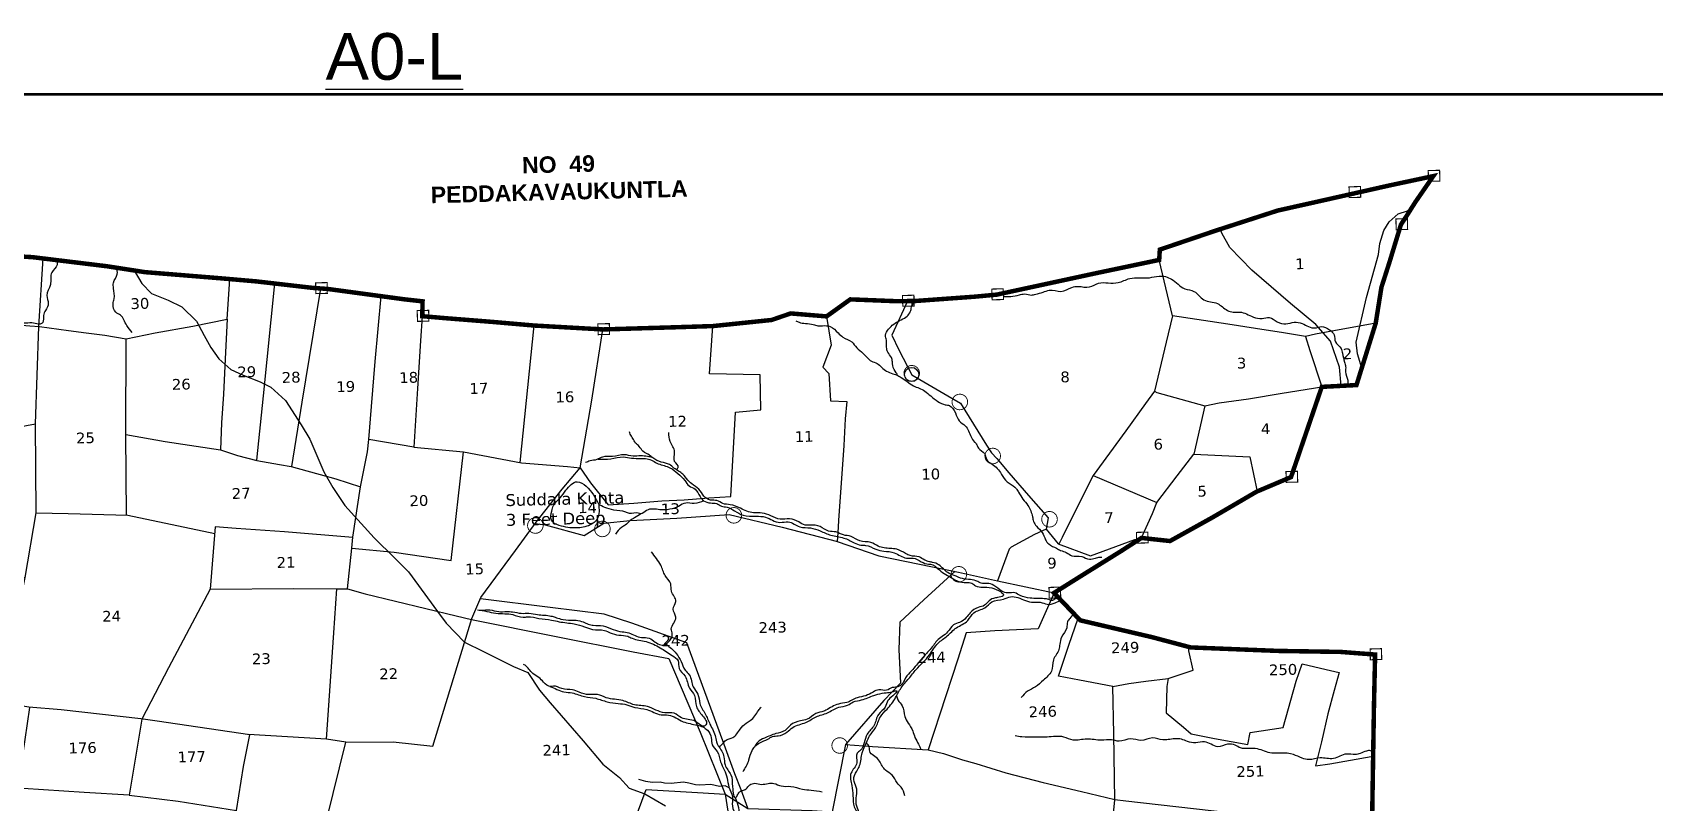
# Model space of a CAD drawing. Header units: inches. Extents: x 736579 to 743568, y 1629743 to 1634341.
# Drawn here: x 739225 to 742120, y 1632965 to 1634341 of the extents above; entities that cross this region are included whole.
import ezdxf
from ezdxf.enums import TextEntityAlignment as Align

# ---------------------------------------------------------------- set-up
doc = ezdxf.new("R2010")
doc.units = ezdxf.units.IN
doc.header["$MEASUREMENT"] = 0
doc.linetypes.add('ACAD_ISO02W100', pattern=[15, 12, -3])
for name, color, linetype in [('PLOT', 7, 'Continuous'), ('PLOT NO', 7, 'Continuous'), ('ROADS', 6, 'Continuous'), ('TABLE', 7, 'Continuous'), ('TANKS-STREAM', 4, 'Continuous'), ('VILLAGE BOUNDRY', 5, 'Continuous'), ('VILLAGE STONES', 240, 'Continuous')]:
    doc.layers.add(name, color=color, linetype=linetype)
doc.styles.add('A', font='arial.ttf')
doc.styles.get("Standard").update_dxf_attribs({"font": 'verdana.ttf'})

msp = doc.modelspace()

# ---------------------------------------------------------------- hatches: boundary and pattern name
at = {"layer": 'VILLAGE STONES'}
h = msp.add_hatch(color=256, dxfattribs=at)
edge = h.paths.add_edge_path(flags=16)
edge.add_arc((740794.2, 1633732.1), 13.2, -3.5324, 356.4676)
edge = h.paths.add_edge_path()
edge.add_arc((740794.2, 1633732.1), 14.8, -3.5324, 356.4676)
h = msp.add_hatch(color=256, dxfattribs=at)
edge = h.paths.add_edge_path(flags=16)
edge.add_arc((740880, 1633680.8), 13.2, -3.5324, 356.4676)
edge = h.paths.add_edge_path()
edge.add_arc((740880, 1633680.8), 14.8, -3.5324, 356.4676)
h = msp.add_hatch(color=256, dxfattribs=at)
edge = h.paths.add_edge_path(flags=16)
edge.add_arc((740938.7, 1633584.3), 13.2, -3.5324, 356.4676)
edge = h.paths.add_edge_path()
edge.add_arc((740938.7, 1633584.3), 14.8, -3.5324, 356.4676)
h = msp.add_hatch(color=256, dxfattribs=at)
edge = h.paths.add_edge_path(flags=16)
edge.add_arc((740476.7, 1633478.3), 13.2, -3.5324, 356.4676)
edge = h.paths.add_edge_path()
edge.add_arc((740476.7, 1633478.3), 14.8, -3.5324, 356.4676)
h = msp.add_hatch(color=256, dxfattribs=at)
edge = h.paths.add_edge_path(flags=16)
edge.add_arc((740122.4, 1633460.1), 13.2, -3.5324, 356.4676)
edge = h.paths.add_edge_path()
edge.add_arc((740122.4, 1633460.1), 14.8, -3.5324, 356.4676)
h = msp.add_hatch(color=256, dxfattribs=at)
edge = h.paths.add_edge_path(flags=16)
edge.add_arc((740242.1, 1633454), 13.2, -3.5324, 356.4676)
edge = h.paths.add_edge_path()
edge.add_arc((740242.1, 1633454), 14.8, -3.5324, 356.4676)
h = msp.add_hatch(color=256, dxfattribs=at)
edge = h.paths.add_edge_path(flags=16)
edge.add_arc((741040.1, 1633471.3), 13.2, -3.5324, 356.4676)
edge = h.paths.add_edge_path()
edge.add_arc((741040.1, 1633471.3), 14.8, -3.5324, 356.4676)
h = msp.add_hatch(color=256, dxfattribs=at)
edge = h.paths.add_edge_path(flags=16)
edge.add_arc((740878.3, 1633373), 13.2, -3.5324, 356.4676)
edge = h.paths.add_edge_path()
edge.add_arc((740878.3, 1633373), 14.8, -3.5324, 356.4676)
h = msp.add_hatch(color=256, dxfattribs=at)
edge = h.paths.add_edge_path(flags=16)
edge.add_arc((740665.6, 1633067.1), 13.2, -3.5324, 356.4676)
edge = h.paths.add_edge_path()
edge.add_arc((740665.6, 1633067.1), 14.8, -3.5324, 356.4676)

# ---------------------------------------------------------------- linework, layer by layer
at = {"layer": 'PLOT', "color": 5, "const_width": 4.65}
msp.add_lwpolyline([(736581.7, 1629793.8), (736581.7, 1634230.2), (743565.5, 1634230.2), (743565.5, 1629793.8)], dxfattribs=at)
at = {"layer": 'PLOT NO'}
for points in [[(738515.3, 1633482.7), (738596.6, 1633470), (738622.7, 1633465.9), (738687.8, 1633455.7), (738731.6, 1633446.6), (738805.6, 1633434.5), (738878.9, 1633423.7), (738905.5, 1633418.4), (738944.4, 1633407.6), (739045.2, 1633382.6), (739110.7, 1633376.3), (739211.6, 1633367.4), (739231.5, 1633482.7), (739230.2, 1633641.5), (739236.3, 1633815.8), (739244.1, 1633937.2)], [(741496.9, 1633797.8), (741457.6, 1633804.1), (741407.6, 1633812.2), (741358.4, 1633820.1), (741259.6, 1633834.8), (741235.9, 1633934.6)], [(738751.6, 1633876.3), (738791, 1633869.9), (738962, 1633843.9), (739040.8, 1633832.9), (739065.8, 1633829), (739110.1, 1633825.8), (739143.9, 1633823.4), (739220.3, 1633816.8), (739237.1, 1633815.8), (739289, 1633808.5), (739320.9, 1633804.5), (739354.1, 1633800.2), (739391.9, 1633793.7), (739443.6, 1633804.1), (739510.9, 1633816.5), (739572, 1633828.7), (739576.8, 1633900.4)], [(739572, 1633828.7), (739569.4, 1633769.7), (739566, 1633695), (739562.2, 1633643.5), (739560.3, 1633595.1), (739590.9, 1633585.4), (739625.5, 1633576.3), (739665.6, 1633569.4), (739686.3, 1633565.8), (739766.3, 1633543.7), (739810.1, 1633529), (739822.5, 1633591.5), (739825, 1633613.9), (739830, 1633672.9), (739836.7, 1633753), (739847, 1633869.8)], [(739656.5, 1633892.5), (739636.8, 1633691.7), (739624.4, 1633576.6)], [(739687.5, 1633565.5), (739706.2, 1633680.3), (739739.2, 1633883.7)], [(740786.7, 1633861.1), (740758.5, 1633800), (740770.9, 1633774), (740794.1, 1633729.2), (740858.4, 1633691.9), (740881.4, 1633678.7), (740927.9, 1633603.8), (740936.6, 1633589.9), (740945.9, 1633580), (740967.6, 1633554.2), (741002.9, 1633513.5), (741037.6, 1633473.8), (741034.1, 1633453.7), (741013.4, 1633444.1), (740971.5, 1633421.5), (740968.1, 1633417.7), (740947.1, 1633361.1)], [(739920.5, 1633834.1), (739917.6, 1633790), (739911.9, 1633704.6), (739905.4, 1633599.9), (739994.1, 1633591.9), (740097.5, 1633571.9), (740179.6, 1633565.3), (740202.6, 1633562.9), (740223, 1633684.3), (740243, 1633810.4)], [(740119.5, 1633817.5), (740094.7, 1633572.5)], [(740202.6, 1633562.9), (740221.1, 1633536.6), (740252.3, 1633496.8), (740298, 1633500.2), (740348.2, 1633504.4), (740387.8, 1633506.2), (740432, 1633509.4), (740471.3, 1633512), (740479.8, 1633662.5), (740525.1, 1633666.6), (740523.7, 1633729.4), (740433.5, 1633731.1), (740439.4, 1633816.4)], [(740642.2, 1633833.7), (740650.5, 1633782.3), (740635.5, 1633743.1), (740646.1, 1633731.8), (740649.1, 1633682.6), (740678.1, 1633681.6), (740675.5, 1633650.4), (740672.9, 1633603.3), (740663.7, 1633469.1), (740662, 1633446.9), (740661, 1633431.6), (740735.6, 1633406), (740877.8, 1633377), (740947.1, 1633361.1), (741048.2, 1633339.7)], [(741259.6, 1633834.8), (741248.5, 1633787.4), (741227.6, 1633699.9), (741211.7, 1633678.1), (741176.4, 1633629.5), (741118.3, 1633549.3), (741231.7, 1633501.3)], [(741622.3, 1633821.3), (741515, 1633801.8), (741496.9, 1633797.8), (741505, 1633773), (741526.1, 1633707.8)], [(739392.4, 1633478.5), (739391.7, 1633622.5), (739391.9, 1633793.7)], [(741227.6, 1633699.9), (741231.8, 1633697.5), (741317.3, 1633674.1), (741343.1, 1633679), (741395.4, 1633686.5), (741455.6, 1633696.8), (741526.1, 1633707.8)], [(738689.5, 1633676), (738724, 1633668.8), (738797, 1633656.7), (738933.4, 1633629), (739054.4, 1633608.9), (739120.2, 1633621.7), (739230.2, 1633641.5)], [(741317.3, 1633674.1), (741297.5, 1633587.7)], [(739391.7, 1633622.5), (739461.4, 1633610.3), (739560.3, 1633595.1)], [(739905.4, 1633599.9), (739825, 1633613.9)], [(739794.6, 1633419.9), (739870.2, 1633412.5), (739972, 1633397.8), (739994.1, 1633591.9)], [(741034.1, 1633453.7), (741055.3, 1633427.3), (741113.1, 1633406.2), (741192.6, 1633435), (741204.2, 1633437.9), (741224.2, 1633481.6), (741231.7, 1633501.3), (741268, 1633549.1), (741297.5, 1633587.7), (741397.5, 1633583), (741410.7, 1633520.9)], [(739166.9, 1633143.8), (739151.8, 1633044.8), (739137.2, 1632931.5), (739135.8, 1632828), (739108.1, 1632738.4), (739067.2, 1632601.5), (739101.4, 1632594.9), (739370.9, 1632538.6), (739623.5, 1632495.7), (739682.4, 1632478.4), (739695.6, 1632558.2), (739750.3, 1632935.7), (739784.3, 1633073.2), (739868.8, 1633073.6), (739939.6, 1633065.7), (740009, 1633294.3), (740025.1, 1633331.4), (740086.7, 1633415.4), (740123.8, 1633465.8), (740170.3, 1633525), (740202.6, 1633562.9)], [(739749.5, 1633078.6), (739762.5, 1633268.3), (739768.2, 1633347.1), (739787, 1633346.9), (739794.6, 1633419.9), (739796.7, 1633439.5), (739810.1, 1633529)], [(741118.3, 1633549.3), (741089.6, 1633493.1), (741062.8, 1633438.8), (741056.6, 1633426.9)], [(739231.5, 1633482.7), (739288.7, 1633481.8), (739394.9, 1633478.4), (739550.1, 1633445.9)], [(740122.2, 1633463.7), (740139.6, 1633461.3), (740209.4, 1633442.4), (740244.5, 1633464.3), (740291.5, 1633468.9), (740375.2, 1633473.5), (740468.1, 1633479.6), (740563.1, 1633456.9), (740661.8, 1633431.3)], [(739796.6, 1633438.6), (739674.4, 1633448.7), (739588.1, 1633454.9), (739551.1, 1633457.5), (739541.8, 1633346.3), (739525.1, 1633315), (739467.3, 1633206.1), (739420, 1633114.4), (739397.5, 1632978.5), (739484.9, 1632967.9), (739588.8, 1632951.2)], [(740871.5, 1633378.3), (740815.8, 1633327.6), (740773.1, 1633287.4), (740771.4, 1633238.6), (740773.9, 1633178.3), (740744.3, 1633147.8), (740675.7, 1633069.1), (740652, 1632948.5)], [(738625.4, 1632884.9), (738688, 1632876.8), (738782.7, 1632867.8), (738864.9, 1632859.5), (738966.5, 1632848), (739049.5, 1632837.7), (739137.4, 1632827.9), (739189, 1632819.3), (739268, 1632804.3), (739307.4, 1632796.8), (739371.2, 1632784.7), (739432.4, 1632773.1), (739546.9, 1632772.3), (739575.3, 1632893.3), (739588.8, 1632951.2), (739601.4, 1633029.8), (739612.7, 1633086.4), (739447.6, 1633110.7), (739418.1, 1633114.6), (739276.1, 1633130.9), (739218.4, 1633135.5), (739166.9, 1633143.8), (739192.3, 1633270.9), (739211.6, 1633367.4)], [(739541.8, 1633346.3), (739691.5, 1633347.5), (739768.2, 1633347.1), (739787, 1633346.9), (739818.8, 1633338.1), (739981.1, 1633298.7), (740008.3, 1633292.1), (740159.5, 1633261.9), (740297, 1633234.4), (740360.8, 1633222.4), (740416.6, 1633091.1), (740461.1, 1632980.3), (740465.8, 1632950.1), (740470.8, 1632906.5), (740479.8, 1632851.9), (740565.7, 1632822.1), (740552.1, 1632745.9), (740552.4, 1632665), (740624.7, 1632672.5)], [(740501.4, 1632955), (740489.5, 1632987.8), (740478.6, 1633016.7), (740456.9, 1633075.4), (740392.5, 1633250.7), (740294.4, 1633285.9), (740245.4, 1633301.9), (740148.8, 1633313.6), (740024.2, 1633329.2)], [(741048.2, 1633339.7), (741031.9, 1633302.2), (741020, 1633275.7), (740942.3, 1633272.2), (740891.3, 1633268.6), (740876.2, 1633221.4), (740855.2, 1633155.9), (740823.3, 1633059.6), (740851, 1633052.7), (740884.6, 1633041.4), (740908.6, 1633034.7), (740962.1, 1633018.2), (741028.6, 1633001.2), (741097.5, 1632985), (741156.8, 1632970.4), (741176.2, 1632968.2), (741360.1, 1632947.2), (741396.6, 1632944.7), (741420.6, 1632930.3), (741487.5, 1632918.5), (741535, 1632897.5), (741615.1, 1632862.2)], [(741153.2, 1633172.7), (741093.8, 1633183.9), (741056.1, 1633191.1), (741074.5, 1633246.3), (741091.4, 1633294.4)], [(741147.2, 1632877.1), (741156.8, 1632969.6), (741155, 1633088.1), (741153.2, 1633172.7), (741181.4, 1633177.8), (741211.9, 1633182), (741251.7, 1633187), (741296.3, 1633201.5), (741289, 1633236.2), (741288.6, 1633243.2)], [(741251.7, 1633187), (741249.7, 1633172.8), (741248.2, 1633125.3), (741279, 1633099.9), (741292.8, 1633088), (741334.8, 1633079.7), (741394.3, 1633068.9), (741398.1, 1633090.5), (741457, 1633099.4), (741480.5, 1633182.1), (741490.9, 1633213.3), (741534, 1633202.9), (741557, 1633197.8), (741548.3, 1633165.4), (741537, 1633123.9), (741525.6, 1633073.6), (741515.1, 1633030.7), (741540.4, 1633034.1), (741614.1, 1633047.5), (741617.7, 1633047.4)], [(739397.5, 1632978.5), (739316.9, 1632983.1), (739208.4, 1632990.5), (739199.5, 1632991.9), (739220.1, 1633135.3)], [(739784.3, 1633073.2), (739749.5, 1633078.6), (739610.3, 1633086.8)], [(740675.7, 1633069.1), (740724.3, 1633065.6), (740823.3, 1633059.6)], [(740035.3, 1632786.7), (740051.7, 1632864.1), (740146, 1632884.8), (740306.7, 1632917.8), (740304.8, 1632946.7), (740320.4, 1632988.8), (740411.8, 1632983.3), (740461.1, 1632980.3), (740501.8, 1632954.8), (740616.2, 1632951.1), (740652, 1632948.5)]]:
    msp.add_lwpolyline(points, dxfattribs=at)
at = {"layer": 'ROADS'}
for points in [[(741597.5, 1633741.5), (741589.7, 1633767.1), (741587.3, 1633787.6), (741605.9, 1633867.6), (741627.5, 1633944.3), (741629.6, 1633964.1), (741637, 1633987.1), (741646.6, 1634002.5), (741662.4, 1634017), (741678.9, 1634022), (741686.6, 1634027.6)], [(741560.7, 1633709.6), (741557.7, 1633743), (741541.8, 1633789.2), (741515.4, 1633819.3), (741470, 1633856.8), (741401.1, 1633916.5), (741362, 1633956.9), (741347.7, 1633982.4), (741345.4, 1633989.7)]]:
    msp.add_lwpolyline(points, dxfattribs=at)
at = {"layer": 'TANKS-STREAM'}
for points in [[(739406.5, 1633915.7), (739420, 1633892.6), (739437.1, 1633874.6), (739467.1, 1633862.5), (739491.1, 1633850.5), (739517.5, 1633825.2), (739531.1, 1633799.7), (739543.4, 1633778.4), (739557.3, 1633757.8), (739578.9, 1633739.1), (739601.1, 1633728.8), (739631.4, 1633716.7), (739650.2, 1633707), (739676.3, 1633683.2), (739704.5, 1633639.8), (739719.8, 1633614.5), (739744.8, 1633556), (739760.9, 1633528.1), (739782.3, 1633495.8), (739834.9, 1633438.3), (739871.6, 1633401.6), (739895.7, 1633377.6), (739947.5, 1633306.8), (739962.9, 1633285.8), (739996.2, 1633251.9), (740030.1, 1633234.9), (740083.2, 1633208.4), (740108.7, 1633197.6), (740129.7, 1633165.9), (740149.1, 1633143.5), (740207.7, 1633075.7), (740243, 1633033.6), (740272.4, 1633010.1), (740290.1, 1632991.1), (740317.5, 1632980.9), (740354.4, 1632959.6)], [(740468.5, 1632991.3), (740461.4, 1632994.8), (740451.2, 1632994.1), (740435.4, 1632997.6), (740415.9, 1632996.2), (740408.1, 1632996.8), (740396.4, 1633000), (740387, 1633001.9), (740364.8, 1632999.4), (740352.9, 1632999.6), (740344.9, 1633001.5), (740331, 1633000.9), (740319.3, 1633003), (740307.2, 1633006.6)]]:
    msp.add_lwpolyline(points, dxfattribs=at)
for points in [[(739267.9, 1633934.2), (739268.7, 1633926.1), (739259.4, 1633912.4), (739256.7, 1633890.4), (739250.5, 1633871.1), (739253, 1633857.1), (739248, 1633844.4), (739244.3, 1633835.3), (739243, 1633822.8), (739238.4, 1633820), (739226.8, 1633821.6), (739213, 1633821.7), (739199.3, 1633823), (739191.5, 1633824.3)], [(739402.9, 1633804.8), (739393.2, 1633817.4), (739387.9, 1633827.6), (739381.8, 1633835.9), (739373.7, 1633841), (739368.7, 1633856.1), (739370.6, 1633865.2), (739369.6, 1633883.8), (739369.4, 1633893.8), (739376.2, 1633909.4), (739375.1, 1633920.6)], [(740957.5, 1633869.2), (740971.1, 1633869.2), (740986.3, 1633872.1), (740995.6, 1633873.7), (741008.2, 1633871.8), (741015.4, 1633873.4), (741028.6, 1633876.9), (741039.7, 1633880.6), (741060.5, 1633878.4), (741079.8, 1633885.4), (741091.4, 1633887.2), (741111.6, 1633886.3), (741127.6, 1633892.8), (741145.1, 1633893.6), (741162.6, 1633894), (741183.2, 1633901.4), (741200.5, 1633902.7), (741218.4, 1633902.8), (741235.6, 1633905.7), (741258, 1633900.2), (741281.4, 1633883.2), (741298, 1633878.4), (741315.6, 1633863.2), (741339.7, 1633856.6), (741357.6, 1633844.4), (741368.1, 1633841.3), (741379.6, 1633841.4), (741404, 1633832.6), (741419.5, 1633829.8), (741432.4, 1633831.6), (741446.7, 1633824.1), (741462, 1633820.4), (741476.8, 1633823.2), (741491, 1633820.8), (741514, 1633813), (741525.2, 1633815.4), (741540.1, 1633809.8), (741548.1, 1633800.5), (741550.5, 1633788.4), (741560.4, 1633776.3), (741562.8, 1633767.9), (741566.8, 1633751.9), (741568.7, 1633744.1), (741568.5, 1633734.6), (741572.4, 1633719.5), (741572.9, 1633710.2)], [(740587.3, 1633825.7), (740593.2, 1633823.3), (740604.4, 1633821), (740618.5, 1633819.3), (740626.8, 1633816.7), (740634.8, 1633817), (740648.8, 1633815.6), (740662.7, 1633804.2), (740671.5, 1633796.6), (740687, 1633788), (740696.1, 1633777.6), (740707.7, 1633767.6), (740722.4, 1633753.8), (740732.3, 1633749.8), (740740.5, 1633742.9), (740749.4, 1633735.8), (740760.6, 1633731.1), (740767.8, 1633729.5), (740762.9, 1633739.1), (740759.8, 1633752.4), (740757.9, 1633760.4), (740751.5, 1633769.9), (740749.3, 1633778.7), (740749, 1633791.3), (740747.5, 1633799.9), (740752.8, 1633811), (740772.5, 1633826.3), (740783.8, 1633832.6), (740790.6, 1633839.9), (740793.4, 1633848.4), (740794.6, 1633852.6), (740800.3, 1633859.7)], [(740794.8, 1633852.9), (740794.6, 1633861.2)], [(740767.2, 1633729.4), (740775.5, 1633724.8), (740797.3, 1633709.9), (740817.4, 1633700.4), (740828, 1633691.5), (740840.9, 1633681.8), (740854.1, 1633676), (740861.3, 1633674.3), (740872.1, 1633661.3), (740879, 1633646.9), (740889.7, 1633638.4), (740895.7, 1633629.1), (740906, 1633609.3), (740910.4, 1633604.5), (740913.2, 1633598.4), (740923.8, 1633588.9), (740928.1, 1633577.4), (740935.1, 1633571.3), (740944.7, 1633564.1), (740952.4, 1633554.7), (740961.6, 1633541.1), (740968.2, 1633535.6), (740981, 1633525.6), (740984.9, 1633519.6), (740992.7, 1633507.4), (741001.7, 1633495.6), (741009.7, 1633475.8), (741011.8, 1633467.4), (741016.8, 1633459), (741027.1, 1633447.8), (741033.1, 1633434.7), (741038.8, 1633427.2), (741052.8, 1633419.4), (741060, 1633415.7), (741070.1, 1633411.7), (741079.9, 1633406.2), (741097.7, 1633404.7), (741111.3, 1633399.8), (741121.9, 1633401.9), (741130.5, 1633403.6), (741133.4, 1633403.6)], [(741056.9, 1633330.6), (741049.2, 1633328.3), (741043.9, 1633326.2), (741038.8, 1633328), (741030.4, 1633329.4), (741018.3, 1633329.5), (741005.5, 1633330.5), (740987.8, 1633335.1), (740978.5, 1633339.8), (740965.7, 1633339.7), (740954.9, 1633343), (740940.6, 1633353.2), (740929, 1633356.7), (740920.4, 1633356.5), (740912, 1633360), (740898.9, 1633363.5), (740884.8, 1633365.2), (740869.8, 1633371), (740858.6, 1633376.1), (740842.7, 1633389.8), (740831.5, 1633394.3), (740825.8, 1633395.4), (740817.3, 1633398.5), (740807.4, 1633403.9), (740791.6, 1633406.3), (740783.3, 1633410.1), (740767.4, 1633417.6), (740756, 1633419.1), (740745, 1633420.2), (740734.3, 1633423.3), (740721.2, 1633429.9), (740701.5, 1633432.6), (740685.9, 1633440.6), (740672.1, 1633443.3), (740658.7, 1633448.6), (740645.9, 1633450.1), (740630.8, 1633458.1), (740612.9, 1633460.7), (740603.9, 1633460.8), (740592.4, 1633466.7), (740576.3, 1633472), (740559.4, 1633471.4), (740542.5, 1633477.6), (740527.5, 1633482.3), (740512, 1633482.8), (740488.4, 1633490.9), (740470.2, 1633497.3), (740457.1, 1633499.4), (740446.5, 1633504.6), (740434.9, 1633505.5), (740423.3, 1633512.8), (740414.4, 1633525), (740401.4, 1633534.7), (740394.6, 1633541.2), (740385.7, 1633551.7), (740369.8, 1633562.8), (740361.6, 1633569), (740347.1, 1633573.5), (740332, 1633581), (740325.9, 1633585.9), (740314.3, 1633592.8), (740307.9, 1633601.2), (740301.1, 1633607.5), (740296.3, 1633615.6), (740291.7, 1633623.5), (740290.6, 1633627.7)], [(740373.9, 1633560), (740377.3, 1633564), (740371, 1633574.7), (740371, 1633591.4), (740363.2, 1633610.3), (740360.5, 1633626.2)], [(740331, 1633581.8), (740322.7, 1633583.4), (740310.7, 1633584.5), (740296.7, 1633584), (740281.2, 1633586.5), (740260.1, 1633583.3), (740242.3, 1633582.4), (740232.2, 1633578), (740220, 1633575.4), (740212, 1633572.6)], [(740234.3, 1633578.8), (740257.1, 1633579.3), (740279.5, 1633582.6), (740293.7, 1633580.7), (740311.1, 1633580), (740321.9, 1633579.4), (740341.8, 1633570.6), (740362.5, 1633563.4), (740376.8, 1633553), (740389.3, 1633540.6), (740396.9, 1633530.9), (740407.6, 1633525), (740416.4, 1633511.7), (740422.8, 1633504.5), (740435.1, 1633500.4), (740446.1, 1633499.2), (740454.7, 1633494.7), (740464.5, 1633492.9), (740478, 1633486.3), (740493.3, 1633478.6), (740516, 1633476.7), (740533.2, 1633475), (740545.6, 1633469.4), (740559, 1633465.7), (740573.8, 1633466.7), (740594.3, 1633457.8), (740613.5, 1633455.7), (740630.5, 1633450.6), (740650, 1633442.8), (740672.7, 1633437.8), (740691.6, 1633429.3), (740703.6, 1633425), (740711.6, 1633424.7), (740730.2, 1633417.6), (740744.1, 1633414.5), (740763, 1633411.3), (740785, 1633402), (740796.6, 1633401.9), (740811.2, 1633395.4), (740824.4, 1633390.9), (740827.6, 1633390.8), (740843.5, 1633380.9), (740867.5, 1633365.5), (740883.4, 1633358.8), (740901.2, 1633357.1), (740908.2, 1633352.6), (740936.9, 1633348.7), (740957.3, 1633334.6), (740947.5, 1633331.3), (740939.9, 1633329.9), (740930.4, 1633323.8), (740924.3, 1633317.7), (740912.8, 1633313.7), (740898.4, 1633304.1), (740891.5, 1633295.6), (740879.6, 1633287.1), (740868.9, 1633282.6), (740858.2, 1633269.9), (740839.1, 1633254.3), (740832.8, 1633245.8), (740816.2, 1633226.9), (740802.6, 1633210.7), (740793.7, 1633200.5), (740783.3, 1633188.1), (740776, 1633176), (740767.1, 1633171.3), (740759.2, 1633170.5), (740749.4, 1633165.9), (740735.7, 1633166.7), (740725.1, 1633162.5), (740712.2, 1633156.1), (740696.7, 1633152.4), (740678.1, 1633144), (740663.5, 1633141.2), (740640.8, 1633130.2), (740637, 1633128.5), (740623.1, 1633124.1), (740607.7, 1633114), (740595.5, 1633111.4), (740577.6, 1633103.2), (740568.1, 1633094.1), (740551.6, 1633088.3), (740531.3, 1633080.2), (740519.2, 1633073.2), (740513.2, 1633064.4), (740508.5, 1633057.5), (740503, 1633040.7), (740492.5, 1633020.3)], [(740235.4, 1633497.9), (740213, 1633530.3), (740197.1, 1633538.3), (740177, 1633523.1), (740166.5, 1633509.3), (740154.9, 1633496.1), (740151.8, 1633485.8), (740151.2, 1633469.5), (740165, 1633460.4), (740195.4, 1633455.8), (740220, 1633461.1), (740232.6, 1633471.6), (740236, 1633485), (740235.4, 1633497.9)], [(740423.2, 1633504.2), (740406.1, 1633499.5), (740390.7, 1633500.2), (740378.8, 1633494.8), (740344.6, 1633488.3), (740320.8, 1633487), (740310.5, 1633481.2), (740306.1, 1633482.3), (740290.2, 1633481.8), (740283.6, 1633484.2), (740262.4, 1633487.8), (740246.1, 1633492.5), (740235.4, 1633497.9)], [(740310.9, 1633481.2), (740299.5, 1633473.6), (740291.5, 1633468.9), (740282.8, 1633460.7), (740276.2, 1633456.8), (740265.6, 1633444.5)], [(740019.1, 1633309.3), (740031.1, 1633309.1), (740041.2, 1633309.4), (740056.9, 1633306.3), (740071.2, 1633306.4), (740081.8, 1633305.9), (740097.3, 1633303.3), (740111, 1633303.3), (740126.4, 1633301.1), (740150.3, 1633298.4), (740157.7, 1633296.3), (740167.8, 1633293.1), (740185.8, 1633290.8), (740195.1, 1633290.9), (740207.7, 1633287.8), (740216.8, 1633284), (740225.8, 1633281.9), (740243.2, 1633281.1), (740261.2, 1633274.3), (740277.5, 1633270.3), (740289.2, 1633268.3), (740311.6, 1633260.1), (740325.5, 1633259), (740336.3, 1633251.8), (740355.6, 1633248), (740359.2, 1633251.6), (740365, 1633258.1), (740366.7, 1633266.5), (740365, 1633275), (740373.2, 1633296.2), (740368.1, 1633310.7), (740373.2, 1633324.3), (740365.2, 1633343.1), (740364, 1633355.7), (740353.9, 1633371), (740350, 1633379.6), (740346.3, 1633389), (740338.5, 1633401), (740329.7, 1633413.1)], [(740514.1, 1633065.8), (740523.1, 1633072), (740537.5, 1633078.6), (740545.4, 1633083.2), (740555.8, 1633084.4), (740571.3, 1633090.9), (740581.7, 1633099.4), (740605.4, 1633108.4), (740623.4, 1633118.4), (740643.7, 1633125.5), (740663.9, 1633135.4), (740679.7, 1633139.2), (740689.9, 1633144.9), (740704.7, 1633148.5), (740726.8, 1633156.7), (740733.6, 1633158.7), (740748.5, 1633161.5), (740759.1, 1633163.1), (740767.5, 1633164.8), (740760.3, 1633155.9), (740751.6, 1633147.4), (740746.8, 1633135.7), (740734.8, 1633122.6), (740727, 1633103.4), (740714.7, 1633087.1), (740702.2, 1633058.3), (740696.7, 1633053.5), (740696.1, 1633036.1), (740685.9, 1633018.1), (740687.2, 1632995.5), (740689.2, 1632977.6), (740691.7, 1632957.5), (740698.6, 1632943.8), (740704.3, 1632925.1), (740710.1, 1632918.7), (740702.7, 1632937.9), (740699.8, 1632948.9), (740695.3, 1632962.2), (740695.3, 1632992.6), (740690.6, 1633006.1), (740696, 1633021.3), (740701.2, 1633031.2), (740705.7, 1633054.2), (740713.6, 1633072.7), (740719.1, 1633084.6), (740729.4, 1633098.8), (740738.2, 1633118.1), (740750.2, 1633132.2), (740765.4, 1633152.7), (740775.2, 1633170), (740789, 1633186.9), (740802.1, 1633202.8), (740825.9, 1633229.1), (740841.1, 1633249.8), (740857.5, 1633262.9), (740874, 1633277.5), (740894.1, 1633290.3), (740905.1, 1633304.2), (740924.9, 1633313.3), (740937.3, 1633323.7), (740957.9, 1633328.7), (740970.7, 1633332.8), (740997.1, 1633326.2), (741011.8, 1633322.9), (741023.6, 1633323), (741036.2, 1633319.4), (741050.2, 1633321.8), (741060.4, 1633326.9)], [(740019.1, 1633309.3), (740035.9, 1633306.7), (740051.7, 1633303.3), (740067.9, 1633302.6), (740081.9, 1633300.9), (740100.7, 1633296.4), (740108.9, 1633297), (740128.8, 1633294.3), (740151.4, 1633291.2), (740164.7, 1633288.3), (740191.9, 1633284.3), (740209.9, 1633279.2), (740224.6, 1633274.6), (740245.7, 1633272.6), (740256, 1633268.5), (740271.2, 1633264.4), (740287.4, 1633262.2), (740295, 1633258.7), (740307.2, 1633255.5), (740320, 1633252.9), (740345.2, 1633241.6), (740366.6, 1633228), (740377, 1633218.4), (740379, 1633204.9), (740389.6, 1633190.9), (740397.6, 1633169.6), (740406.3, 1633156.3), (740409.8, 1633136.7), (740421, 1633120.2), (740426.8, 1633104.1), (740424.1, 1633101.9), (740408.5, 1633110.2), (740394.9, 1633113.5), (740383.5, 1633116.5), (740370.1, 1633124.8), (740353.4, 1633125.7), (740322.3, 1633136.7), (740299.1, 1633139.9), (740278.5, 1633147.4), (740249, 1633152.5), (740233.6, 1633158.2), (740218.5, 1633158), (740200.3, 1633162.4), (740188.8, 1633166.5), (740169.5, 1633168.8), (740154.6, 1633173.1), (740149.9, 1633172.4), (740137, 1633180.5), (740128.5, 1633188.4), (740117.7, 1633195.9), (740104, 1633210.5), (740101.3, 1633212.1)], [(741084.6, 1633301.5), (741076.1, 1633294.2), (741072.3, 1633287.9), (741070.9, 1633277.6), (741061.6, 1633260.7), (741058.5, 1633248), (741056.8, 1633238.4), (741047.1, 1633220), (741043.4, 1633199.7), (741029.1, 1633184), (741015.2, 1633171.9), (741001, 1633164), (740989.6, 1633152.8)], [(740355.6, 1633248), (740373.9, 1633231.4), (740382.6, 1633217), (740389.7, 1633202), (740397.1, 1633193.4), (740404.2, 1633171.7), (740412.6, 1633158.7), (740416, 1633142.4), (740425.5, 1633123.7), (740434, 1633105.3), (740444.2, 1633082.3), (740447, 1633070.3), (740449.5, 1633066.1), (740461.3, 1633075.4), (740474.9, 1633081.2), (740488, 1633096.5), (740498.4, 1633106.8), (740506.1, 1633111.7), (740520.9, 1633129.7), (740525.6, 1633135.6)], [(740148.4, 1633172.5), (740160.9, 1633167.4), (740173.5, 1633163), (740188, 1633161), (740210.3, 1633154.5), (740230.1, 1633151.4), (740250.8, 1633145.1), (740270.2, 1633142)], [(740767.1, 1633155.8), (740769.6, 1633148.5), (740777, 1633138.1), (740781.8, 1633119.1), (740787.8, 1633107.3), (740795.9, 1633093), (740800, 1633081.4), (740806.3, 1633069.6), (740810.5, 1633060.4)], [(740270.2, 1633142), (740285.9, 1633139.9), (740299.8, 1633135.2), (740321.3, 1633131.5), (740346.7, 1633122.1), (740360, 1633121.6), (740386.2, 1633109.7), (740411.4, 1633103.5), (740429.4, 1633094.6), (740436.2, 1633080.8), (740437.9, 1633068.4), (740446.9, 1633056.7), (740453.1, 1633038), (740459.5, 1633023.9), (740464.8, 1633008.9), (740467.9, 1632992.9), (740474.3, 1632975.8), (740474, 1632958.5), (740478.5, 1632942.1), (740476.8, 1632922.3), (740481.2, 1632915.8), (740481.9, 1632904.5), (740480.7, 1632883.5), (740485, 1632868.7), (740485.1, 1632855.4), (740492.6, 1632840.7), (740501.2, 1632827.6), (740506.8, 1632807.6), (740513.1, 1632797.1), (740515.1, 1632776.2), (740519.5, 1632768.2), (740521.4, 1632744), (740523.5, 1632737.9), (740520.8, 1632722.4), (740523.7, 1632710.5), (740522.7, 1632697.4), (740515.3, 1632700), (740507.1, 1632713.1), (740494.4, 1632720.5), (740480.7, 1632736.7), (740464, 1632750.1), (740453, 1632760.7), (740448.6, 1632766.2), (740441, 1632776.1), (740420.9, 1632789.2), (740407.5, 1632802), (740396.6, 1632807.6), (740381, 1632819), (740374.7, 1632821.2), (740362.3, 1632820.5), (740345.6, 1632825.1), (740333, 1632827.3), (740318.1, 1632824.1), (740303.3, 1632827.9), (740279, 1632826.2), (740256.7, 1632830.8), (740230.8, 1632827.1), (740209.8, 1632829.4), (740181.5, 1632827), (740156.3, 1632831.4), (740129, 1632826.8), (740101, 1632842.8), (740062.7, 1632852.7), (740035.6, 1632859.4)], [(740449, 1633066.6), (740459, 1633046.9), (740461, 1633032.8), (740471.3, 1633014.8), (740474.3, 1632993), (740480.1, 1632973.9), (740483.8, 1632979.6), (740487.3, 1632984.6), (740492.2, 1632986.7), (740498.6, 1632989.7), (740505, 1632996.7), (740513.9, 1632999.6), (740526, 1632997.7), (740538, 1632999.4), (740548, 1632999.4), (740561.3, 1632994.8), (740578.2, 1632994.1), (740599.2, 1632989), (740614.4, 1632987.5), (740634.5, 1632984.6)], [(740782, 1632977.2), (740775.5, 1632992.4), (740768.2, 1633000.2), (740759.1, 1633014.4), (740747.6, 1633022.9), (740736.4, 1633039.2), (740728.5, 1633047.6), (740720.2, 1633054.5), (740718.2, 1633064.7), (740713.3, 1633072.1)], [(741617.8, 1633055.9), (741613.3, 1633057.7), (741605.7, 1633057.2), (741594.5, 1633052.9), (741586.1, 1633051), (741570.3, 1633051.9), (741546.9, 1633043.7), (741523.3, 1633045), (741503.3, 1633041.9), (741491.1, 1633044.5), (741475.4, 1633051), (741453.4, 1633053.7), (741436.9, 1633053.4), (741411.3, 1633061), (741394.9, 1633061.9), (741381.3, 1633062.7), (741371.7, 1633068), (741357.9, 1633069.3), (741340.3, 1633065), (741316.8, 1633073.8), (741301, 1633071.7), (741286.3, 1633074.5), (741275.7, 1633078.2), (741251.9, 1633077.7), (741242.6, 1633077), (741223.9, 1633080.6), (741203.4, 1633076.2), (741185.1, 1633079), (741164.2, 1633074.7), (741150.8, 1633077.3), (741132.8, 1633076.5), (741106.6, 1633078.7), (741082.1, 1633076.8), (741065.5, 1633082.2), (741035.8, 1633082.2), (741012.6, 1633082.3), (740991, 1633082.5), (740979.1, 1633084.2)], [(740479.3, 1632973.6), (740485.9, 1632938.2), (740484.6, 1632924.8), (740489.5, 1632911.9), (740487.2, 1632884.8), (740491.1, 1632873.6), (740491.7, 1632865.8), (740499.3, 1632868), (740507.4, 1632874.3), (740529.1, 1632878.8), (740536, 1632882.5), (740541.4, 1632889.2), (740549.3, 1632896.3), (740558.9, 1632902.3), (740570.7, 1632914.7), (740578.3, 1632921.2), (740583.7, 1632927.4)]]:
    msp.add_spline(points, degree=3, dxfattribs=at)
at = {"layer": 'VILLAGE BOUNDRY', "linetype": 'ACAD_ISO02W100', "ltscale": 2, "const_width": 8}
msp.add_lwpolyline([(739139.5, 1633944.4), (739224.8, 1633939.5), (739358.2, 1633923.2), (739425.1, 1633912.8), (739560.2, 1633901.8), (739624.5, 1633896.2), (739724.2, 1633884.7), (739751.8, 1633882.7), (739890.1, 1633864), (739921.1, 1633860.6), (739920.5, 1633834.1), (739961.9, 1633830.5), (740045.2, 1633823.9), (740121.1, 1633817.3), (740243, 1633810.4), (740373.2, 1633814.3), (740439.4, 1633816.4), (740544.1, 1633827.3), (740578.1, 1633839), (740642.2, 1633833.7), (740684.5, 1633864.1), (740767.8, 1633860.8), (740801.9, 1633861.3), (740906.6, 1633868.9), (740946.1, 1633872.6), (741122.9, 1633910.8), (741235.9, 1633934.6), (741237, 1633953), (741337.4, 1633987.1), (741447.5, 1634022.8), (741523.9, 1634039.9), (741647.2, 1634067.7), (741725.1, 1634084.3), (741692.7, 1634037.3), (741676.3, 1634011.2), (741667.4, 1633997.8), (741646.6, 1633929.5), (741632.6, 1633885.9), (741622.3, 1633821.3), (741588, 1633711), (741526.1, 1633707.8), (741471.2, 1633546.6), (741409.8, 1633520.6), (741330.9, 1633474.5), (741255.2, 1633432.4), (741204.2, 1633437.9), (741168.6, 1633414.9), (741095.5, 1633369.4), (741048.2, 1633339.7), (741095, 1633290.7), (741222.6, 1633260.8), (741292.2, 1633242.3), (741447.8, 1633236.1), (741559.6, 1633234.3), (741621.3, 1633229.6), (741619.2, 1633136.9), (741616, 1632939.4)], dxfattribs=at)
at = {"layer": 'VILLAGE STONES', "const_width": 1.96}
for points in [[(741716.6, 1634075), (741736.9, 1634075.5), (741736.4, 1634094.7), (741716.1, 1634094.2)], [(741575.2, 1634045.9), (741595.6, 1634046.5), (741595.1, 1634065.7), (741574.7, 1634065.1)], [(741658.9, 1633988.5), (741679.3, 1633989), (741678.8, 1634008.2), (741658.4, 1634007.7)], [(739730.7, 1633874.4), (739751, 1633874.9), (739750.6, 1633894.1), (739730.2, 1633893.6)], [(740778.2, 1633851.8), (740798.6, 1633852.3), (740798.1, 1633871.5), (740777.7, 1633871)], [(740937.6, 1633863.3), (740958, 1633863.8), (740957.5, 1633883), (740937.1, 1633882.5)], [(739912, 1633824.8), (739932.4, 1633825.3), (739931.9, 1633844.5), (739911.5, 1633844)], [(740234.5, 1633801.1), (740254.9, 1633801.6), (740254.4, 1633820.8), (740234, 1633820.3)], [(741462.7, 1633537.3), (741483.1, 1633537.8), (741482.6, 1633557), (741462.2, 1633556.5)], [(741195.7, 1633428.6), (741216.1, 1633429.1), (741215.6, 1633448.3), (741195.2, 1633447.8)], [(741039.7, 1633330.3), (741060.1, 1633330.9), (741059.6, 1633350.1), (741039.2, 1633349.5)], [(741612.8, 1633220.3), (741633.1, 1633220.8), (741632.6, 1633240.1), (741612.3, 1633239.5)]]:
    msp.add_lwpolyline(points, close=True, dxfattribs=at)
at = {"layer": 'VILLAGE STONES'}
msp.add_circle((740794, 1633729.9), 12.7, dxfattribs=at)

# ---------------------------------------------------------------- texts
at = {"layer": 'PLOT NO'}
for s, height, p in [('1', 19.3, (741487.2, 1633927.7)), ('30', 19.29, (739416.5, 1633856.8)), ('3', 19.3, (741382.9, 1633750.3)), ('2', 19.3, (741572, 1633766.9)), ('29', 19.29, (739607.2, 1633734.7)), ('28', 19.29, (739686.5, 1633724.9)), ('18', 19.29, (739896.3, 1633724.6)), ('8', 19.3, (741067.9, 1633725.6)), ('26', 19.29, (739490.4, 1633712.5)), ('19', 19.29, (739783.9, 1633708.4)), ('17', 19.29, (740021.5, 1633705.1)), ('16', 19.29, (740175, 1633689.8)), ('12', 19.29, (740376.1, 1633646.3)), ('4', 19.3, (741425.8, 1633632.9)), ('25', 19.29, (739319.3, 1633616.7)), ('11', 19.29, (740602.1, 1633619.1)), ('6', 19.3, (741234.2, 1633605.4)), ('10', 19.29, (740828.1, 1633552)), ('27', 19.29, (739597.3, 1633517.6)), ('5', 19.3, (741312.5, 1633521.4)), ('20', 19.29, (739914.5, 1633504.6)), ('14', 19.29, (740215.4, 1633492.1)), ('13', 19.29, (740363.4, 1633490)), ('7', 19.3, (741146.3, 1633474.2)), ('21', 19.29, (739677.4, 1633394.4)), ('15', 19.29, (740014, 1633382.5)), ('9', 19.3, (741044.5, 1633393)), ('24', 19.29, (739366, 1633298.2)), ('242', 19.29, (740372.8, 1633254.6)), ('243', 19.29, (740545.9, 1633278.2)), ('244', 19.29, (740829.7, 1633224.7)), ('249', 19.29, (741175.2, 1633242.2)), ('23', 19.29, (739633.3, 1633222.1)), ('22', 19.29, (739860.6, 1633195.3)), ('250', 19.29, (741457, 1633202.7)), ('246', 19.29, (741028.1, 1633127.8)), ('176', 19.29, (739314.3, 1633063)), ('241', 19.29, (740160.3, 1633059)), ('177', 19.29, (739509, 1633047.1)), ('251', 19.29, (741398.9, 1633021))]:
    msp.add_text(s, height=height, rotation=1.4744, dxfattribs=at).set_placement(p, align=Align.MIDDLE_CENTER)
at = {"layer": 'TABLE', "extrusion": (0.000201441, 0.004807, 0.999988), "style": 'A'}
msp.add_text('%%UA0-L', height=83.3, rotation=359.9999, dxfattribs=at).set_placement((739870.8, 1634278.5, 8004.8), align=Align.MIDDLE)
at = {"layer": 'VILLAGE STONES'}
for s, insert, char_height, width, attachment_point, rotation in [('{\\fArial|b1|i0|c0|p34;NO  49\\PPEDDAKAVAUKUNTLA}', (740163.3, 1634120.1), 29.402, 478.182, 2, 1.4744), ('Suddala Kunta\\P3 Feet Deep', (740068.8, 1633516), 21.22, 219.625, 1, 1.3324)]:
    msp.add_mtext(s, dxfattribs=dict(at, insert=insert, char_height=char_height, width=width, attachment_point=attachment_point, rotation=rotation))

doc.saveas('drawing.dxf')
